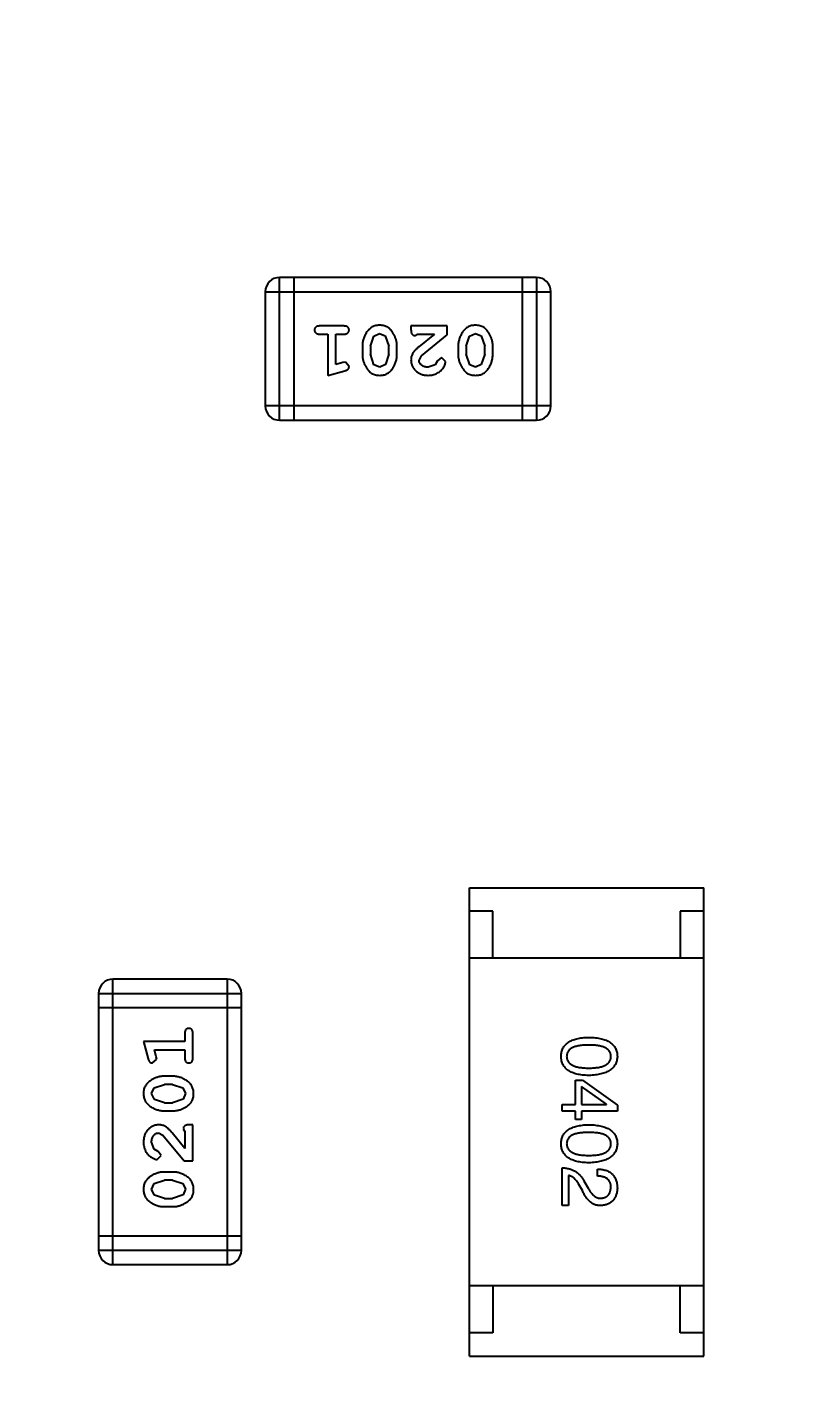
# Model space of a CAD drawing. Header units: inches. Extents: x 398 to 599, y 40 to 151.
# Drawn here: x 540.001 to 541.659, y 84.058 to 86.947 of the extents above; entities that cross this region are included whole.
import ezdxf

# ---------------------------------------------------------------- set-up
doc = ezdxf.new("R2010")
doc.units = ezdxf.units.IN
doc.header["$LTSCALE"] = 1.21
doc.header["$MEASUREMENT"] = 0
doc.header["$PDMODE"] = 3
doc.header["$PDSIZE"] = 0.3125
doc.layers.get('0').update_dxf_attribs({"linetype": 'CONTINUOUS'})
doc.layers.get('Defpoints').update_dxf_attribs({"linetype": 'CONTINUOUS'})
doc.layers.add('DIM', color=3, linetype='CONTINUOUS')
doc.styles.get("Standard").update_dxf_attribs({"font": 'txt', "width": 0.8})
doc.dimstyles.get("Standard").update_dxf_attribs({"dimtxt": 0.15625, "dimasz": 0.1875, "dimexe": 0.125, "dimexo": 0.0625, "dimgap": 0.09, "dimtad": 0, "dimtih": 1, "dimtoh": 1, "dimzin": 4, "dimdsep": 46, "dimtxsty": 'Standard', "dimblk": '_FILLED', "dimblk1": '_FILLED', "dimblk2": '_FILLED', "dimcen": 0.09, "dimazin": 1, "dimtp": 0.01, "dimtm": 0.01, "dimtfac": 1, "dimtofl": 0, "dimtmove": 0, "dimatfit": 3, "dimldrblk": '_FILLED', "dimfxl": 1, "dimtolj": 1, "dimtzin": 4, "dimarcsym": 0})

# ---------------------------------------------------------------- blocks, each defined once
blk = doc.blocks.new('_FILLED')
at = {"color": 0, "linetype": 'ByBlock'}
blk.add_solid([(0, 0), (-1, 0.1667), (-1, -0.1667)], dxfattribs=at)
blk = doc.blocks.new('*D67')
at = {"layer": 'Defpoints', "color": 0}
for p in [(521.3768, 92.925), (527.3329, 92.925), (549.2812, 69.8553)]:
    blk.add_point(p, dxfattribs=at)
at = {"layer": 'DIM', "color": 0, "lineweight": -2}
for p, q in [((527.2704, 92.925), (521.2518, 92.925)), ((521.3768, 90.925), (521.3768, 84.5468)), ((521.3768, 71.8553), (521.3768, 78.2335)), ((549.2187, 69.8553), (521.2518, 69.8553))]:
    blk.add_line(p, q, dxfattribs=at)
at = {"layer": 'DIM', "color": 0, "lineweight": -2, "xscale": 2, "yscale": 2, "zscale": 2}
for p, rotation in [((521.3768, 92.925), 90), ((521.3768, 69.8553), 270)]:
    blk.add_blockref('_FILLED', p, dxfattribs=dict(at, rotation=rotation))
at = {"layer": 'DIM', "color": 0, "insert": (521.3768, 81.3902), "char_height": 2, "attachment_point": 5, "rotation": 90}
blk.add_mtext('\\A1;23.07', dxfattribs=at)
blk = doc.blocks.new('*D70')
at = {"layer": 'Defpoints', "color": 0}
for p in [(537.241, 87.005), (553.751, 68.4022), (537.241, 64.8591)]:
    blk.add_point(p, dxfattribs=at)
at = {"layer": 'DIM', "color": 0, "lineweight": -2}
for p, q in [((537.241, 86.9425), (537.241, 64.7341)), ((553.751, 68.3397), (553.751, 64.7341)), ((539.241, 64.8591), (542.7394, 64.8591)), ((551.751, 64.8591), (548.2527, 64.8591))]:
    blk.add_line(p, q, dxfattribs=at)
at = {"layer": 'DIM', "color": 0, "lineweight": -2, "xscale": 2, "yscale": 2, "zscale": 2, "rotation": 180}
blk.add_blockref('_FILLED', (537.241, 64.8591), dxfattribs=at)
at = {"layer": 'DIM', "color": 0, "lineweight": -2, "xscale": 2, "yscale": 2, "zscale": 2}
blk.add_blockref('_FILLED', (553.751, 64.8591), dxfattribs=at)
at = {"layer": 'DIM', "color": 0, "insert": (545.496, 64.8591), "char_height": 2, "attachment_point": 5}
blk.add_mtext('\\A1;16.51', dxfattribs=at)

msp = doc.modelspace()

# ---------------------------------------------------------------- linework, layer by layer
at = {"color": 7, "linetype": 'Continuous'}
for p, q in [((540.5398, 86.1077), (540.5398, 86.4125)), ((541.0884, 86.4125), (540.5398, 86.4125)), ((540.5703, 86.4125), (540.5703, 86.1077)), ((541.0579, 86.4125), (541.0579, 86.1077)), ((541.0884, 86.4125), (541.0884, 86.1077)), ((540.5093, 86.3821), (540.5093, 86.1382)), ((540.5093, 86.3821), (541.1189, 86.3821)), ((541.1189, 86.1382), (541.1189, 86.3821)), ((540.6772, 86.3089), (540.6253, 86.3089)), ((540.7411, 86.2874), (540.7534, 86.2932)), ((540.7534, 86.2932), (540.7655, 86.2879)), ((540.8204, 86.3089), (540.8204, 86.301)), ((540.8975, 86.3089), (540.8204, 86.3089)), ((540.8975, 86.29), (540.8975, 86.3089)), ((540.9456, 86.2874), (540.9579, 86.2932)), ((540.9579, 86.2932), (540.9701, 86.2879)), ((540.6253, 86.2916), (540.6426, 86.2916)), ((540.6426, 86.2916), (540.6426, 86.2035)), ((540.6599, 86.2266), (540.6599, 86.2916)), ((540.6599, 86.2916), (540.6772, 86.2916)), ((540.7166, 86.2659), (540.7166, 86.2481)), ((540.7339, 86.2656), (540.7411, 86.2874)), ((540.7339, 86.2656), (540.7339, 86.2484)), ((540.7655, 86.2879), (540.7732, 86.2656)), ((540.7732, 86.2484), (540.7732, 86.2656)), ((540.7905, 86.2481), (540.7905, 86.2659)), ((540.829, 86.2885), (540.8345, 86.2916)), ((540.8345, 86.2916), (540.8707, 86.2916)), ((540.8707, 86.2916), (540.8371, 86.2646)), ((540.8425, 86.245), (540.8975, 86.29)), ((540.9211, 86.2659), (540.9211, 86.2481)), ((540.9384, 86.2656), (540.9456, 86.2874)), ((540.9384, 86.2656), (540.9384, 86.2484)), ((540.9701, 86.2879), (540.9777, 86.2656)), ((540.9777, 86.2484), (540.9777, 86.2656)), ((540.995, 86.2481), (540.995, 86.2659)), ((540.7414, 86.2261), (540.7339, 86.2484)), ((540.7732, 86.2484), (540.7659, 86.2266)), ((540.8377, 86.2353), (540.8425, 86.245)), ((540.877, 86.2347), (540.8721, 86.2262)), ((540.8855, 86.2413), (540.877, 86.2347)), ((540.8943, 86.2328), (540.8855, 86.2413)), ((540.9459, 86.2261), (540.9384, 86.2484)), ((540.9777, 86.2484), (540.9704, 86.2266)), ((540.6426, 86.2035), (540.6792, 86.2134)), ((540.6749, 86.2308), (540.6599, 86.2266)), ((540.6803, 86.2318), (540.6749, 86.2308)), ((540.6882, 86.2226), (540.6803, 86.2318)), ((540.7536, 86.2208), (540.7414, 86.2261)), ((540.7659, 86.2266), (540.7536, 86.2208)), ((540.8721, 86.2262), (540.8572, 86.2208)), ((540.9581, 86.2208), (540.9459, 86.2261)), ((540.9704, 86.2266), (540.9581, 86.2208)), ((541.1189, 86.1382), (540.5093, 86.1382)), ((540.5398, 86.1077), (541.0884, 86.1077)), ((540.9452, 84.1092), (540.9452, 85.1092)), ((540.9452, 85.1092), (541.4452, 85.1092)), ((541.4452, 84.1092), (541.4452, 85.1092)), ((540.9952, 85.0592), (540.9452, 85.0592)), ((540.9952, 84.9592), (540.9952, 85.0592)), ((541.3952, 85.0592), (541.3952, 84.9592)), ((541.4452, 85.0592), (541.3952, 85.0592)), ((541.4452, 84.9592), (540.9452, 84.9592)), ((540.1841, 84.3045), (540.1841, 84.9141)), ((540.4279, 84.9141), (540.1841, 84.9141)), ((540.4279, 84.9141), (540.4279, 84.3045)), ((540.1536, 84.8836), (540.1536, 84.335)), ((540.1536, 84.8836), (540.4584, 84.8836)), ((540.4584, 84.335), (540.4584, 84.8836)), ((540.4584, 84.8531), (540.1536, 84.8531)), ((540.3375, 84.7981), (540.3375, 84.7808)), ((540.3548, 84.7462), (540.3548, 84.7981)), ((540.2494, 84.7808), (540.2593, 84.7442)), ((540.3375, 84.7808), (540.2494, 84.7808)), ((540.2767, 84.7485), (540.2725, 84.7635)), ((540.2725, 84.7635), (540.3375, 84.7635)), ((540.3375, 84.7635), (540.3375, 84.7462)), ((540.2684, 84.7352), (540.2777, 84.7431)), ((540.2777, 84.7431), (540.2767, 84.7485)), ((540.3117, 84.7068), (540.294, 84.7068)), ((540.2667, 84.6698), (540.272, 84.682)), ((540.272, 84.682), (540.2943, 84.6895)), ((540.3115, 84.6895), (540.2943, 84.6895)), ((540.3115, 84.6895), (540.3332, 84.6823)), ((540.3332, 84.6823), (540.339, 84.67)), ((541.1717, 84.6467), (541.1717, 84.6985)), ((541.1717, 84.6985), (541.1862, 84.6985)), ((541.1842, 84.6847), (541.1842, 84.6467)), ((541.238, 84.6474), (541.1842, 84.6847)), ((541.1862, 84.6985), (541.2609, 84.6447)), ((540.2725, 84.6575), (540.2667, 84.6698)), ((540.2943, 84.6502), (540.2725, 84.6575)), ((540.2943, 84.6502), (540.3115, 84.6502)), ((540.3338, 84.6579), (540.3115, 84.6502)), ((540.339, 84.67), (540.3338, 84.6579)), ((541.1429, 84.6323), (541.1429, 84.6467)), ((541.1429, 84.6467), (541.1717, 84.6467)), ((541.1842, 84.6467), (541.238, 84.6467)), ((541.238, 84.6467), (541.238, 84.6474)), ((540.294, 84.6329), (540.3117, 84.6329)), ((541.1717, 84.6323), (541.1429, 84.6323)), ((541.1717, 84.6146), (541.1717, 84.6323)), ((541.1842, 84.6323), (541.1842, 84.6146)), ((541.2609, 84.6323), (541.1842, 84.6323)), ((541.2609, 84.6447), (541.2609, 84.6323)), ((540.3343, 84.5944), (540.3375, 84.5889)), ((540.3375, 84.5889), (540.3375, 84.5527)), ((540.3548, 84.603), (540.3469, 84.603)), ((540.3548, 84.5259), (540.3548, 84.603)), ((541.1842, 84.6146), (541.1717, 84.6146)), ((540.2721, 84.5513), (540.2667, 84.5662)), ((540.2812, 84.5857), (540.2909, 84.5809)), ((540.2909, 84.5809), (540.3359, 84.5259)), ((540.3375, 84.5527), (540.3104, 84.5863)), ((540.2806, 84.5464), (540.2721, 84.5513)), ((540.2787, 84.5291), (540.2871, 84.5379)), ((540.2871, 84.5379), (540.2806, 84.5464)), ((540.3117, 84.5023), (540.294, 84.5023)), ((540.3359, 84.5259), (540.3548, 84.5259)), ((541.1429, 84.4307), (541.1429, 84.5113)), ((541.2183, 84.4936), (541.2183, 84.5087)), ((540.2667, 84.4653), (540.272, 84.4775)), ((540.272, 84.4775), (540.2943, 84.485)), ((540.3115, 84.485), (540.2943, 84.485)), ((540.3115, 84.485), (540.3332, 84.4778)), ((540.3332, 84.4778), (540.339, 84.4655)), ((541.1567, 84.495), (541.1567, 84.4307)), ((541.1862, 84.4628), (541.1789, 84.4753)), ((541.1894, 84.4838), (541.1986, 84.4681)), ((540.2725, 84.453), (540.2667, 84.4653)), ((540.2943, 84.4457), (540.2725, 84.453)), ((540.2943, 84.4457), (540.3115, 84.4457)), ((540.3338, 84.4533), (540.3115, 84.4457)), ((540.339, 84.4655), (540.3338, 84.4533)), ((540.294, 84.4284), (540.3117, 84.4284)), ((541.1567, 84.4307), (541.1429, 84.4307)), ((540.4584, 84.3655), (540.1536, 84.3655)), ((540.4584, 84.335), (540.1536, 84.335)), ((540.1841, 84.3045), (540.4279, 84.3045)), ((541.4452, 84.2592), (540.9452, 84.2592)), ((540.9952, 84.2592), (540.9952, 84.1592)), ((541.3952, 84.1592), (541.3952, 84.2592)), ((540.9952, 84.1592), (540.9452, 84.1592)), ((541.4452, 84.1592), (541.3952, 84.1592)), ((540.9452, 84.1092), (541.4452, 84.1092))]:
    msp.add_line(p, q, dxfattribs=at)
for centre, radius, start, end in [((553.751, 92.925), 23, 281.22586, 258.77532), ((553.751, 92.925), 22.75, 294.44334, 241.13427), ((540.5398, 86.3821), 0.0305, 90, 180), ((541.0884, 86.3821), 0.0305, 0, 90), ((540.5398, 86.1382), 0.0305, 180, 270), ((541.0884, 86.1382), 0.0305, 270, 0), ((540.1841, 84.8836), 0.0305, 90, 180), ((540.4279, 84.8836), 0.0305, 0, 90), ((540.1841, 84.335), 0.0305, 180, 270), ((540.4279, 84.335), 0.0305, 270, 0)]:
    msp.add_arc(centre, radius, start, end, dxfattribs=at)
for points, knots in [([(540.6253, 86.3089), (540.6244, 86.3089), (540.6227, 86.3088), (540.6204, 86.3084), (540.6184, 86.3077), (540.6169, 86.3066), (540.6157, 86.3053), (540.6149, 86.3037), (540.6144, 86.3021), (540.6143, 86.3009), (540.6143, 86.3003)], [0, 0, 0, 0, 0.169012, 0.317488, 0.445429, 0.560977, 0.67065, 0.776666, 0.88492, 1, 1, 1, 1]), ([(540.6143, 86.3003), (540.6143, 86.2996), (540.6144, 86.2985), (540.6149, 86.2968), (540.6157, 86.2953), (540.6169, 86.294), (540.6185, 86.2929), (540.6204, 86.2921), (540.6227, 86.2917), (540.6244, 86.2916), (540.6253, 86.2916)], [0, 0, 0, 0, 0.11517, 0.223509, 0.328254, 0.438012, 0.553651, 0.682263, 0.830856, 1, 1, 1, 1]), ([(540.6882, 86.3003), (540.6882, 86.3009), (540.6881, 86.3021), (540.6876, 86.3037), (540.6868, 86.3052), (540.6857, 86.3066), (540.6841, 86.3077), (540.6821, 86.3084), (540.6798, 86.3088), (540.6781, 86.3089), (540.6772, 86.3089)], [0, 0, 0, 0, 0.115051, 0.223278, 0.329269, 0.437893, 0.554681, 0.682591, 0.83103, 1, 1, 1, 1]), ([(540.6772, 86.2916), (540.6781, 86.2916), (540.6798, 86.2917), (540.6821, 86.2921), (540.6841, 86.2929), (540.6857, 86.2939), (540.6868, 86.2953), (540.6876, 86.2968), (540.6881, 86.2985), (540.6882, 86.2996), (540.6882, 86.3003)], [0, 0, 0, 0, 0.169102, 0.317658, 0.446239, 0.563118, 0.671828, 0.776546, 0.884858, 1, 1, 1, 1]), ([(540.7535, 86.3105), (540.752, 86.3104), (540.7492, 86.3104), (540.7451, 86.3097), (540.7413, 86.3085), (540.7377, 86.3069), (540.7344, 86.3049), (540.7313, 86.3024), (540.7285, 86.2995), (540.7261, 86.2961), (540.7239, 86.2925), (540.7219, 86.2888), (540.7203, 86.2851), (540.7189, 86.2813), (540.7179, 86.2775), (540.7171, 86.2737), (540.7166, 86.2698), (540.7166, 86.2672), (540.7166, 86.2659)], [0, 0, 0, 0, 0.067217, 0.131051, 0.19272, 0.252824, 0.312745, 0.373449, 0.436041, 0.501494, 0.567761, 0.632087, 0.695096, 0.757109, 0.817993, 0.878657, 0.939311, 1, 1, 1, 1]), ([(540.7905, 86.2659), (540.7905, 86.2669), (540.7904, 86.2691), (540.7901, 86.2722), (540.7896, 86.2754), (540.7889, 86.2785), (540.7881, 86.2815), (540.7869, 86.2845), (540.7857, 86.2875), (540.7842, 86.2903), (540.7826, 86.2931), (540.781, 86.2956), (540.7794, 86.2979), (540.7777, 86.3), (540.776, 86.3019), (540.7743, 86.3036), (540.7726, 86.305), (540.7702, 86.3066), (540.767, 86.3082), (540.7628, 86.3095), (540.7583, 86.3103), (540.7551, 86.3104), (540.7535, 86.3105)], [0, 0, 0, 0, 0.049886, 0.09882, 0.148132, 0.19689, 0.246038, 0.295176, 0.345305, 0.395692, 0.445312, 0.491875, 0.535813, 0.577009, 0.616081, 0.652689, 0.687585, 0.720206, 0.785062, 0.85223, 0.923759, 1, 1, 1, 1]), ([(540.8204, 86.301), (540.8204, 86.3), (540.8204, 86.298), (540.8209, 86.2953), (540.8216, 86.293), (540.8226, 86.2913), (540.8239, 86.29), (540.8255, 86.2891), (540.8272, 86.2885), (540.8284, 86.2885), (540.829, 86.2885)], [0, 0, 0, 0, 0.1844, 0.34094, 0.473574, 0.586824, 0.690029, 0.789175, 0.890445, 1, 1, 1, 1]), ([(540.958, 86.3105), (540.9565, 86.3104), (540.9537, 86.3104), (540.9496, 86.3097), (540.9458, 86.3085), (540.9422, 86.3069), (540.9389, 86.3049), (540.9358, 86.3024), (540.933, 86.2995), (540.9306, 86.2961), (540.9284, 86.2925), (540.9264, 86.2888), (540.9248, 86.2851), (540.9234, 86.2813), (540.9224, 86.2775), (540.9216, 86.2737), (540.9212, 86.2698), (540.9211, 86.2672), (540.9211, 86.2659)], [0, 0, 0, 0, 0.067217, 0.131051, 0.19272, 0.252824, 0.312745, 0.373449, 0.436041, 0.501494, 0.567761, 0.632087, 0.695096, 0.757109, 0.817993, 0.878657, 0.939311, 1, 1, 1, 1]), ([(540.995, 86.2659), (540.995, 86.2669), (540.995, 86.2691), (540.9946, 86.2722), (540.9942, 86.2754), (540.9935, 86.2785), (540.9926, 86.2815), (540.9914, 86.2845), (540.9902, 86.2875), (540.9887, 86.2903), (540.9871, 86.2931), (540.9855, 86.2956), (540.9839, 86.2979), (540.9822, 86.3), (540.9805, 86.3019), (540.9788, 86.3036), (540.9771, 86.305), (540.9747, 86.3066), (540.9716, 86.3082), (540.9674, 86.3095), (540.9628, 86.3103), (540.9596, 86.3104), (540.958, 86.3105)], [0, 0, 0, 0, 0.049886, 0.09882, 0.148132, 0.19689, 0.246038, 0.295176, 0.345305, 0.395692, 0.445312, 0.491875, 0.535813, 0.577009, 0.616081, 0.652689, 0.687585, 0.720206, 0.785062, 0.85223, 0.923759, 1, 1, 1, 1]), ([(540.8371, 86.2646), (540.8363, 86.2638), (540.8346, 86.2623), (540.8322, 86.2601), (540.8301, 86.258), (540.8282, 86.256), (540.8266, 86.2541), (540.8253, 86.2524), (540.8241, 86.2507), (540.823, 86.2487), (540.8219, 86.2461), (540.821, 86.2429), (540.8205, 86.2396), (540.8204, 86.2374), (540.8204, 86.2363)], [0, 0, 0, 0, 0.103002, 0.197728, 0.285279, 0.365235, 0.437224, 0.502446, 0.560545, 0.611446, 0.707576, 0.80349, 0.900532, 1, 1, 1, 1]), ([(540.7166, 86.2481), (540.7166, 86.247), (540.7166, 86.2449), (540.7169, 86.2417), (540.7174, 86.2386), (540.7181, 86.2355), (540.719, 86.2324), (540.7201, 86.2294), (540.7214, 86.2264), (540.7229, 86.2236), (540.7245, 86.2208), (540.7262, 86.2183), (540.7278, 86.216), (540.7295, 86.2139), (540.7312, 86.212), (540.7329, 86.2104), (540.7346, 86.2089), (540.737, 86.2074), (540.7402, 86.2058), (540.7444, 86.2045), (540.7489, 86.2037), (540.7521, 86.2036), (540.7537, 86.2035)], [0, 0, 0, 0, 0.049855, 0.099516, 0.148482, 0.19758, 0.246804, 0.296268, 0.346517, 0.397047, 0.446826, 0.49336, 0.537801, 0.579207, 0.617974, 0.654833, 0.689171, 0.722088, 0.786392, 0.853518, 0.924186, 1, 1, 1, 1]), ([(540.7537, 86.2035), (540.7551, 86.2035), (540.7579, 86.2036), (540.762, 86.2043), (540.7659, 86.2055), (540.7694, 86.207), (540.7727, 86.2091), (540.7758, 86.2116), (540.7786, 86.2146), (540.781, 86.218), (540.7832, 86.2216), (540.7852, 86.2252), (540.7868, 86.2289), (540.7881, 86.2327), (540.7892, 86.2365), (540.7899, 86.2403), (540.7904, 86.2442), (540.7905, 86.2468), (540.7905, 86.2481)], [0, 0, 0, 0, 0.06692, 0.130834, 0.19258, 0.252759, 0.312631, 0.373411, 0.436359, 0.501894, 0.568244, 0.632472, 0.69556, 0.757163, 0.818592, 0.878885, 0.939235, 1, 1, 1, 1]), ([(540.8204, 86.2363), (540.8204, 86.2352), (540.8205, 86.233), (540.821, 86.2297), (540.8218, 86.2266), (540.8229, 86.2236), (540.8244, 86.2208), (540.8262, 86.2181), (540.8283, 86.2155), (540.8307, 86.213), (540.8333, 86.2108), (540.8361, 86.2088), (540.8392, 86.2072), (540.8424, 86.2058), (540.8458, 86.2048), (540.8494, 86.204), (540.8532, 86.2036), (540.8557, 86.2035), (540.8571, 86.2035)], [0, 0, 0, 0, 0.060981, 0.120256, 0.178148, 0.236115, 0.293993, 0.352864, 0.413358, 0.476056, 0.539296, 0.602396, 0.665116, 0.728325, 0.792919, 0.859317, 0.928302, 1, 1, 1, 1]), ([(540.8572, 86.2208), (540.8558, 86.2209), (540.8531, 86.2209), (540.8493, 86.2218), (540.8459, 86.2232), (540.843, 86.2251), (540.8407, 86.2274), (540.8389, 86.2298), (540.8379, 86.2325), (540.8378, 86.2344), (540.8377, 86.2353)], [0, 0, 0, 0, 0.156344, 0.299348, 0.4327, 0.561, 0.682299, 0.791883, 0.89611, 1, 1, 1, 1]), ([(540.9211, 86.2481), (540.9211, 86.247), (540.9211, 86.2449), (540.9214, 86.2417), (540.922, 86.2386), (540.9226, 86.2355), (540.9235, 86.2324), (540.9247, 86.2294), (540.926, 86.2264), (540.9274, 86.2236), (540.9291, 86.2208), (540.9307, 86.2183), (540.9323, 86.216), (540.934, 86.2139), (540.9357, 86.212), (540.9374, 86.2104), (540.9392, 86.2089), (540.9415, 86.2074), (540.9447, 86.2058), (540.9489, 86.2045), (540.9534, 86.2037), (540.9566, 86.2036), (540.9582, 86.2035)], [0, 0, 0, 0, 0.049855, 0.099516, 0.148482, 0.19758, 0.246804, 0.296268, 0.346517, 0.397047, 0.446826, 0.49336, 0.537801, 0.579207, 0.617974, 0.654833, 0.689171, 0.722088, 0.786392, 0.853518, 0.924186, 1, 1, 1, 1]), ([(540.9582, 86.2035), (540.9596, 86.2035), (540.9625, 86.2036), (540.9665, 86.2043), (540.9704, 86.2055), (540.974, 86.207), (540.9772, 86.2091), (540.9803, 86.2116), (540.9831, 86.2146), (540.9855, 86.218), (540.9877, 86.2216), (540.9897, 86.2252), (540.9913, 86.2289), (540.9927, 86.2327), (540.9937, 86.2365), (540.9945, 86.2403), (540.9949, 86.2442), (540.995, 86.2468), (540.995, 86.2481)], [0, 0, 0, 0, 0.06692, 0.130834, 0.19258, 0.252759, 0.312631, 0.373411, 0.436359, 0.501894, 0.568244, 0.632472, 0.69556, 0.757163, 0.818592, 0.878885, 0.939235, 1, 1, 1, 1]), ([(540.6792, 86.2134), (540.68, 86.2136), (540.6816, 86.2141), (540.6837, 86.215), (540.6853, 86.2159), (540.6865, 86.2169), (540.6873, 86.2181), (540.6878, 86.2194), (540.6882, 86.2209), (540.6882, 86.222), (540.6882, 86.2226)], [0, 0, 0, 0, 0.187321, 0.344927, 0.475328, 0.579604, 0.674244, 0.773631, 0.882025, 1, 1, 1, 1]), ([(540.8571, 86.2035), (540.8588, 86.2036), (540.8621, 86.2037), (540.8671, 86.2045), (540.8718, 86.206), (540.8763, 86.208), (540.8804, 86.2104), (540.8841, 86.2133), (540.8872, 86.2165), (540.8897, 86.2201), (540.8917, 86.2236), (540.8932, 86.227), (540.8941, 86.23), (540.8943, 86.2319), (540.8943, 86.2328)], [0, 0, 0, 0, 0.098286, 0.193983, 0.289056, 0.384352, 0.477435, 0.566197, 0.652355, 0.737986, 0.818188, 0.887401, 0.94802, 1, 1, 1, 1]), ([(540.3461, 84.8091), (540.3455, 84.8091), (540.3443, 84.809), (540.3427, 84.8085), (540.3412, 84.8077), (540.3398, 84.8065), (540.3387, 84.8049), (540.338, 84.803), (540.3375, 84.8007), (540.3375, 84.799), (540.3375, 84.7981)], [0, 0, 0, 0, 0.11517, 0.223509, 0.328254, 0.438012, 0.553651, 0.682263, 0.830856, 1, 1, 1, 1]), ([(540.3548, 84.7981), (540.3548, 84.799), (540.3547, 84.8007), (540.3542, 84.803), (540.3535, 84.805), (540.3524, 84.8065), (540.3511, 84.8077), (540.3496, 84.8085), (540.3479, 84.809), (540.3467, 84.8091), (540.3461, 84.8091)], [0, 0, 0, 0, 0.169012, 0.317488, 0.445429, 0.560977, 0.67065, 0.776666, 0.88492, 1, 1, 1, 1]), ([(541.1409, 84.7492), (541.141, 84.7507), (541.1411, 84.7539), (541.1419, 84.7584), (541.1431, 84.7626), (541.1448, 84.7665), (541.1469, 84.7701), (541.1495, 84.7734), (541.1525, 84.7764), (541.156, 84.7791), (541.1599, 84.7815), (541.1643, 84.7836), (541.1692, 84.7854), (541.1745, 84.7869), (541.1802, 84.7881), (541.1864, 84.789), (541.193, 84.7896), (541.1976, 84.7897), (541.1999, 84.7898)], [0, 0, 0, 0, 0.059135, 0.115606, 0.169241, 0.221578, 0.273261, 0.324749, 0.377329, 0.431642, 0.488541, 0.548597, 0.612232, 0.680174, 0.752504, 0.829777, 0.912307, 1, 1, 1, 1]), ([(541.1999, 84.7734), (541.198, 84.7734), (541.1943, 84.7734), (541.189, 84.7731), (541.184, 84.7726), (541.1794, 84.772), (541.1751, 84.7711), (541.1712, 84.7701), (541.1677, 84.7689), (541.1646, 84.7674), (541.1618, 84.7658), (541.1593, 84.764), (541.1573, 84.762), (541.1556, 84.7598), (541.1543, 84.7574), (541.1534, 84.7548), (541.1528, 84.7521), (541.1528, 84.7501), (541.1527, 84.7492)], [0, 0, 0, 0, 0.096457, 0.187288, 0.27178, 0.350132, 0.423455, 0.491343, 0.554037, 0.612253, 0.666313, 0.717038, 0.764921, 0.811214, 0.856775, 0.902988, 0.950234, 1, 1, 1, 1]), ([(541.1999, 84.7898), (541.2024, 84.7897), (541.2071, 84.7896), (541.2139, 84.789), (541.2203, 84.7881), (541.2263, 84.7869), (541.2317, 84.7854), (541.2367, 84.7836), (541.2413, 84.7815), (541.2453, 84.7791), (541.2489, 84.7764), (541.2521, 84.7734), (541.2547, 84.7701), (541.257, 84.7665), (541.2586, 84.7626), (541.2599, 84.7584), (541.2607, 84.7539), (541.2608, 84.7507), (541.2609, 84.7492)], [0, 0, 0, 0, 0.088823, 0.172287, 0.250296, 0.323438, 0.392244, 0.456221, 0.516635, 0.573871, 0.628, 0.680335, 0.731489, 0.782557, 0.834044, 0.886738, 0.942089, 1, 1, 1, 1]), ([(541.2471, 84.7492), (541.2471, 84.7501), (541.247, 84.7521), (541.2465, 84.7548), (541.2456, 84.7574), (541.2443, 84.7598), (541.2426, 84.762), (541.2405, 84.764), (541.2381, 84.7658), (541.2353, 84.7674), (541.2321, 84.7689), (541.2286, 84.7701), (541.2247, 84.7711), (541.2205, 84.772), (541.2159, 84.7726), (541.2109, 84.7731), (541.2055, 84.7734), (541.2018, 84.7734), (541.1999, 84.7734)], [0, 0, 0, 0, 0.049764, 0.097007, 0.143217, 0.188577, 0.235116, 0.282997, 0.333719, 0.387776, 0.445989, 0.508679, 0.576563, 0.649481, 0.728235, 0.812722, 0.903548, 1, 1, 1, 1]), ([(540.2593, 84.7442), (540.2595, 84.7434), (540.26, 84.7418), (540.2608, 84.7397), (540.2617, 84.7381), (540.2628, 84.7369), (540.264, 84.7361), (540.2653, 84.7356), (540.2668, 84.7352), (540.2679, 84.7352), (540.2684, 84.7352)], [0, 0, 0, 0, 0.187321, 0.344927, 0.475328, 0.579604, 0.674244, 0.773631, 0.882025, 1, 1, 1, 1]), ([(540.3375, 84.7462), (540.3375, 84.7453), (540.3375, 84.7436), (540.338, 84.7413), (540.3388, 84.7393), (540.3398, 84.7377), (540.3412, 84.7366), (540.3427, 84.7358), (540.3443, 84.7353), (540.3455, 84.7352), (540.3461, 84.7352)], [0, 0, 0, 0, 0.169102, 0.317658, 0.446239, 0.563118, 0.671828, 0.776546, 0.884858, 1, 1, 1, 1]), ([(540.3461, 84.7352), (540.3467, 84.7352), (540.3479, 84.7353), (540.3496, 84.7358), (540.3511, 84.7366), (540.3525, 84.7377), (540.3535, 84.7393), (540.3542, 84.7413), (540.3547, 84.7436), (540.3548, 84.7453), (540.3548, 84.7462)], [0, 0, 0, 0, 0.115051, 0.223278, 0.329269, 0.437893, 0.554681, 0.682591, 0.83103, 1, 1, 1, 1]), ([(541.1999, 84.7085), (541.1976, 84.7086), (541.193, 84.7087), (541.1864, 84.7094), (541.1802, 84.7102), (541.1745, 84.7114), (541.1692, 84.7129), (541.1643, 84.7147), (541.1599, 84.7168), (541.156, 84.7192), (541.1525, 84.7219), (541.1495, 84.7249), (541.1469, 84.7282), (541.1448, 84.7318), (541.1431, 84.7358), (541.1419, 84.74), (541.1411, 84.7445), (541.141, 84.7476), (541.1409, 84.7492)], [0, 0, 0, 0, 0.08769, 0.170218, 0.24749, 0.319818, 0.387758, 0.451391, 0.511445, 0.568185, 0.622681, 0.67526, 0.726746, 0.778428, 0.830764, 0.884397, 0.940866, 1, 1, 1, 1]), ([(541.1527, 84.7492), (541.1528, 84.7482), (541.1529, 84.7462), (541.1535, 84.7433), (541.1545, 84.7407), (541.1559, 84.7382), (541.1576, 84.7359), (541.1597, 84.7339), (541.1621, 84.732), (541.1649, 84.7304), (541.168, 84.7289), (541.1715, 84.7277), (541.1754, 84.7266), (541.1796, 84.7257), (541.1842, 84.7251), (541.1891, 84.7246), (541.1944, 84.7243), (541.1981, 84.7243), (541.1999, 84.7242)], [0, 0, 0, 0, 0.050879, 0.099377, 0.146973, 0.193618, 0.240619, 0.289461, 0.34047, 0.395283, 0.453059, 0.515633, 0.582666, 0.655287, 0.732971, 0.815933, 0.905166, 1, 1, 1, 1]), ([(541.1999, 84.7242), (541.2018, 84.7243), (541.2055, 84.7243), (541.2109, 84.7246), (541.2159, 84.7251), (541.2205, 84.7257), (541.2247, 84.7266), (541.2286, 84.7277), (541.2321, 84.7289), (541.2353, 84.7304), (541.2381, 84.7321), (541.2405, 84.7339), (541.2426, 84.736), (541.2443, 84.7382), (541.2456, 84.7407), (541.2465, 84.7433), (541.247, 84.7462), (541.2471, 84.7482), (541.2471, 84.7492)], [0, 0, 0, 0, 0.095719, 0.185854, 0.269738, 0.347952, 0.420315, 0.487894, 0.550245, 0.608186, 0.662454, 0.713283, 0.761375, 0.808209, 0.854301, 0.901312, 0.949396, 1, 1, 1, 1]), ([(541.2609, 84.7492), (541.2608, 84.7476), (541.2606, 84.7445), (541.2598, 84.7401), (541.2585, 84.7359), (541.2567, 84.7321), (541.2545, 84.7285), (541.2518, 84.7252), (541.2486, 84.7222), (541.245, 84.7195), (541.2409, 84.7171), (541.2364, 84.715), (541.2314, 84.7132), (541.226, 84.7117), (541.2201, 84.7105), (541.2138, 84.7095), (541.207, 84.7088), (541.2023, 84.7086), (541.1999, 84.7085)], [0, 0, 0, 0, 0.057415, 0.112361, 0.16496, 0.216437, 0.267441, 0.318839, 0.371478, 0.426325, 0.483626, 0.544235, 0.608673, 0.677374, 0.750405, 0.828394, 0.911525, 1, 1, 1, 1]), ([(540.294, 84.7068), (540.2929, 84.7068), (540.2908, 84.7068), (540.2876, 84.7065), (540.2844, 84.706), (540.2813, 84.7053), (540.2783, 84.7044), (540.2753, 84.7033), (540.2723, 84.702), (540.2694, 84.7005), (540.2667, 84.6989), (540.2641, 84.6972), (540.2618, 84.6956), (540.2597, 84.6939), (540.2579, 84.6922), (540.2562, 84.6905), (540.2548, 84.6888), (540.2532, 84.6864), (540.2516, 84.6832), (540.2503, 84.679), (540.2495, 84.6745), (540.2494, 84.6713), (540.2494, 84.6697)], [0, 0, 0, 0, 0.049855, 0.099516, 0.148482, 0.19758, 0.246804, 0.296268, 0.346517, 0.397047, 0.446826, 0.49336, 0.537801, 0.579207, 0.617974, 0.654833, 0.689171, 0.722088, 0.786392, 0.853518, 0.924186, 1, 1, 1, 1]), ([(540.3564, 84.6699), (540.3563, 84.6714), (540.3562, 84.6742), (540.3555, 84.6783), (540.3544, 84.6821), (540.3528, 84.6857), (540.3508, 84.689), (540.3483, 84.6921), (540.3453, 84.6949), (540.3419, 84.6973), (540.3383, 84.6995), (540.3347, 84.7015), (540.3309, 84.7031), (540.3272, 84.7045), (540.3234, 84.7055), (540.3195, 84.7063), (540.3156, 84.7068), (540.313, 84.7068), (540.3117, 84.7068)], [0, 0, 0, 0, 0.067217, 0.131051, 0.19272, 0.252824, 0.312745, 0.373449, 0.436041, 0.501494, 0.567761, 0.632087, 0.695096, 0.757109, 0.817993, 0.878657, 0.939311, 1, 1, 1, 1]), ([(540.2494, 84.6697), (540.2494, 84.6683), (540.2495, 84.6655), (540.2502, 84.6614), (540.2513, 84.6575), (540.2529, 84.654), (540.255, 84.6507), (540.2575, 84.6476), (540.2605, 84.6448), (540.2638, 84.6424), (540.2674, 84.6402), (540.2711, 84.6382), (540.2748, 84.6366), (540.2786, 84.6353), (540.2824, 84.6342), (540.2862, 84.6335), (540.2901, 84.633), (540.2927, 84.6329), (540.294, 84.6329)], [0, 0, 0, 0, 0.06692, 0.130834, 0.19258, 0.252759, 0.312631, 0.373411, 0.436359, 0.501894, 0.568244, 0.632472, 0.69556, 0.757163, 0.818592, 0.878885, 0.939235, 1, 1, 1, 1]), ([(540.3117, 84.6329), (540.3128, 84.6329), (540.3149, 84.633), (540.3181, 84.6333), (540.3212, 84.6338), (540.3243, 84.6345), (540.3274, 84.6353), (540.3304, 84.6365), (540.3333, 84.6377), (540.3362, 84.6392), (540.339, 84.6408), (540.3415, 84.6424), (540.3438, 84.644), (540.3459, 84.6457), (540.3478, 84.6474), (540.3494, 84.6491), (540.3509, 84.6508), (540.3525, 84.6532), (540.3541, 84.6564), (540.3554, 84.6606), (540.3562, 84.6651), (540.3563, 84.6683), (540.3564, 84.6699)], [0, 0, 0, 0, 0.049886, 0.09882, 0.148132, 0.19689, 0.246038, 0.295176, 0.345305, 0.395692, 0.445312, 0.491875, 0.535813, 0.577009, 0.616081, 0.652689, 0.687585, 0.720206, 0.785062, 0.85223, 0.923759, 1, 1, 1, 1]), ([(540.2821, 84.603), (540.281, 84.603), (540.2788, 84.6029), (540.2756, 84.6024), (540.2725, 84.6016), (540.2695, 84.6005), (540.2667, 84.599), (540.2639, 84.5972), (540.2614, 84.5951), (540.2589, 84.5927), (540.2567, 84.5901), (540.2547, 84.5873), (540.2531, 84.5842), (540.2517, 84.581), (540.2507, 84.5776), (540.2499, 84.574), (540.2495, 84.5702), (540.2494, 84.5677), (540.2494, 84.5663)], [0, 0, 0, 0, 0.060981, 0.120256, 0.178148, 0.236115, 0.293993, 0.352864, 0.413358, 0.476056, 0.539296, 0.602396, 0.665116, 0.728325, 0.792919, 0.859317, 0.928302, 1, 1, 1, 1]), ([(540.3104, 84.5863), (540.3097, 84.5871), (540.3082, 84.5888), (540.306, 84.5912), (540.3038, 84.5933), (540.3019, 84.5952), (540.3, 84.5968), (540.2982, 84.5981), (540.2966, 84.5993), (540.2945, 84.6004), (540.292, 84.6015), (540.2888, 84.6024), (540.2855, 84.6029), (540.2833, 84.603), (540.2821, 84.603)], [0, 0, 0, 0, 0.103002, 0.197728, 0.285279, 0.365235, 0.437224, 0.502446, 0.560545, 0.611446, 0.707576, 0.80349, 0.900532, 1, 1, 1, 1]), ([(540.3469, 84.603), (540.3458, 84.603), (540.3439, 84.603), (540.3412, 84.6025), (540.3389, 84.6018), (540.3372, 84.6008), (540.3359, 84.5995), (540.335, 84.5979), (540.3344, 84.5962), (540.3344, 84.595), (540.3343, 84.5944)], [0, 0, 0, 0, 0.1844, 0.34094, 0.473574, 0.586824, 0.690029, 0.789175, 0.890445, 1, 1, 1, 1]), ([(541.1409, 84.5626), (541.141, 84.5642), (541.1411, 84.5673), (541.1419, 84.5718), (541.1431, 84.576), (541.1448, 84.58), (541.1469, 84.5836), (541.1495, 84.5869), (541.1525, 84.5899), (541.156, 84.5926), (541.1599, 84.595), (541.1643, 84.5971), (541.1692, 84.5989), (541.1745, 84.6003), (541.1802, 84.6016), (541.1864, 84.6024), (541.193, 84.6031), (541.1976, 84.6032), (541.1999, 84.6033)], [0, 0, 0, 0, 0.059135, 0.115606, 0.169241, 0.221578, 0.273261, 0.324749, 0.377329, 0.431642, 0.488541, 0.548597, 0.612232, 0.680174, 0.752504, 0.829777, 0.912307, 1, 1, 1, 1]), ([(541.1999, 84.6033), (541.2024, 84.6032), (541.2071, 84.6031), (541.2139, 84.6024), (541.2203, 84.6016), (541.2263, 84.6003), (541.2317, 84.5989), (541.2367, 84.5971), (541.2413, 84.595), (541.2453, 84.5926), (541.2489, 84.5899), (541.2521, 84.5869), (541.2547, 84.5836), (541.257, 84.58), (541.2586, 84.576), (541.2599, 84.5718), (541.2607, 84.5673), (541.2608, 84.5642), (541.2609, 84.5626)], [0, 0, 0, 0, 0.088823, 0.172287, 0.250296, 0.323438, 0.392244, 0.456221, 0.516635, 0.573871, 0.628, 0.680335, 0.731489, 0.782557, 0.834044, 0.886738, 0.942089, 1, 1, 1, 1]), ([(540.2494, 84.5663), (540.2494, 84.5646), (540.2496, 84.5613), (540.2504, 84.5563), (540.2518, 84.5516), (540.2538, 84.5471), (540.2563, 84.543), (540.2591, 84.5393), (540.2624, 84.5362), (540.2659, 84.5337), (540.2695, 84.5317), (540.2728, 84.5302), (540.2759, 84.5293), (540.2778, 84.5291), (540.2787, 84.5291)], [0, 0, 0, 0, 0.098286, 0.193983, 0.289056, 0.384352, 0.477435, 0.566197, 0.652355, 0.737986, 0.818188, 0.887401, 0.94802, 1, 1, 1, 1]), ([(540.2667, 84.5662), (540.2667, 84.5676), (540.2668, 84.5703), (540.2677, 84.5741), (540.269, 84.5775), (540.271, 84.5804), (540.2732, 84.5827), (540.2757, 84.5845), (540.2784, 84.5855), (540.2803, 84.5856), (540.2812, 84.5857)], [0, 0, 0, 0, 0.156344, 0.299348, 0.4327, 0.561, 0.682299, 0.791883, 0.89611, 1, 1, 1, 1]), ([(541.1999, 84.522), (541.1976, 84.5221), (541.193, 84.5222), (541.1864, 84.5228), (541.1802, 84.5237), (541.1745, 84.5249), (541.1692, 84.5264), (541.1643, 84.5282), (541.1599, 84.5303), (541.156, 84.5327), (541.1525, 84.5354), (541.1495, 84.5384), (541.1469, 84.5417), (541.1448, 84.5453), (541.1431, 84.5492), (541.1419, 84.5534), (541.1411, 84.5579), (541.141, 84.561), (541.1409, 84.5626)], [0, 0, 0, 0, 0.08769, 0.170218, 0.24749, 0.319818, 0.387758, 0.451391, 0.511445, 0.568185, 0.622681, 0.67526, 0.726746, 0.778428, 0.830764, 0.884397, 0.940866, 1, 1, 1, 1]), ([(541.1999, 84.5869), (541.198, 84.5869), (541.1943, 84.5868), (541.189, 84.5865), (541.184, 84.5861), (541.1794, 84.5855), (541.1751, 84.5846), (541.1712, 84.5836), (541.1677, 84.5823), (541.1646, 84.5809), (541.1618, 84.5793), (541.1593, 84.5775), (541.1573, 84.5755), (541.1556, 84.5733), (541.1543, 84.5709), (541.1534, 84.5683), (541.1528, 84.5655), (541.1528, 84.5636), (541.1527, 84.5626)], [0, 0, 0, 0, 0.096457, 0.187288, 0.27178, 0.350132, 0.423455, 0.491343, 0.554037, 0.612253, 0.666313, 0.717038, 0.764921, 0.811214, 0.856775, 0.902988, 0.950234, 1, 1, 1, 1]), ([(541.1527, 84.5626), (541.1528, 84.5616), (541.1529, 84.5597), (541.1535, 84.5568), (541.1545, 84.5541), (541.1559, 84.5517), (541.1576, 84.5494), (541.1597, 84.5474), (541.1621, 84.5455), (541.1649, 84.5439), (541.168, 84.5424), (541.1715, 84.5411), (541.1754, 84.5401), (541.1796, 84.5392), (541.1842, 84.5385), (541.1891, 84.5381), (541.1944, 84.5378), (541.1981, 84.5377), (541.1999, 84.5377)], [0, 0, 0, 0, 0.050879, 0.099377, 0.146973, 0.193618, 0.240619, 0.289461, 0.34047, 0.395283, 0.453059, 0.515633, 0.582666, 0.655287, 0.732971, 0.815933, 0.905166, 1, 1, 1, 1]), ([(541.2471, 84.5626), (541.2471, 84.5636), (541.247, 84.5655), (541.2465, 84.5683), (541.2456, 84.5709), (541.2443, 84.5733), (541.2426, 84.5755), (541.2405, 84.5775), (541.2381, 84.5793), (541.2353, 84.5809), (541.2321, 84.5823), (541.2286, 84.5836), (541.2247, 84.5846), (541.2205, 84.5855), (541.2159, 84.5861), (541.2109, 84.5865), (541.2055, 84.5868), (541.2018, 84.5869), (541.1999, 84.5869)], [0, 0, 0, 0, 0.049764, 0.097007, 0.143217, 0.188577, 0.235116, 0.282997, 0.333719, 0.387776, 0.445989, 0.508679, 0.576563, 0.649481, 0.728235, 0.812722, 0.903548, 1, 1, 1, 1]), ([(541.1999, 84.5377), (541.2018, 84.5377), (541.2055, 84.5378), (541.2109, 84.5381), (541.2159, 84.5385), (541.2205, 84.5392), (541.2247, 84.5401), (541.2286, 84.5411), (541.2321, 84.5424), (541.2353, 84.5438), (541.2381, 84.5455), (541.2405, 84.5474), (541.2426, 84.5494), (541.2443, 84.5517), (541.2456, 84.5541), (541.2465, 84.5568), (541.247, 84.5597), (541.2471, 84.5616), (541.2471, 84.5626)], [0, 0, 0, 0, 0.095719, 0.185854, 0.269738, 0.347952, 0.420315, 0.487894, 0.550245, 0.608186, 0.662454, 0.713283, 0.761375, 0.808209, 0.854301, 0.901312, 0.949396, 1, 1, 1, 1]), ([(541.2609, 84.5626), (541.2608, 84.5611), (541.2606, 84.558), (541.2598, 84.5536), (541.2585, 84.5494), (541.2567, 84.5456), (541.2545, 84.542), (541.2518, 84.5387), (541.2486, 84.5357), (541.245, 84.533), (541.2409, 84.5306), (541.2364, 84.5285), (541.2314, 84.5267), (541.226, 84.5252), (541.2201, 84.5239), (541.2138, 84.523), (541.207, 84.5223), (541.2023, 84.5221), (541.1999, 84.522)], [0, 0, 0, 0, 0.057415, 0.112361, 0.16496, 0.216437, 0.267441, 0.318839, 0.371478, 0.426325, 0.483626, 0.544235, 0.608673, 0.677374, 0.750405, 0.828394, 0.911525, 1, 1, 1, 1]), ([(540.294, 84.5023), (540.2929, 84.5023), (540.2908, 84.5023), (540.2876, 84.502), (540.2844, 84.5014), (540.2813, 84.5008), (540.2783, 84.4999), (540.2753, 84.4987), (540.2723, 84.4974), (540.2694, 84.496), (540.2667, 84.4943), (540.2641, 84.4927), (540.2618, 84.4911), (540.2597, 84.4894), (540.2579, 84.4877), (540.2562, 84.486), (540.2548, 84.4842), (540.2532, 84.4819), (540.2516, 84.4787), (540.2503, 84.4745), (540.2495, 84.47), (540.2494, 84.4668), (540.2494, 84.4652)], [0, 0, 0, 0, 0.049855, 0.099516, 0.148482, 0.19758, 0.246804, 0.296268, 0.346517, 0.397047, 0.446826, 0.49336, 0.537801, 0.579207, 0.617974, 0.654833, 0.689171, 0.722088, 0.786392, 0.853518, 0.924186, 1, 1, 1, 1]), ([(540.3564, 84.4654), (540.3563, 84.4669), (540.3562, 84.4697), (540.3555, 84.4738), (540.3544, 84.4776), (540.3528, 84.4812), (540.3508, 84.4845), (540.3483, 84.4876), (540.3453, 84.4904), (540.3419, 84.4928), (540.3383, 84.495), (540.3347, 84.497), (540.3309, 84.4986), (540.3272, 84.5), (540.3234, 84.501), (540.3195, 84.5018), (540.3156, 84.5022), (540.313, 84.5023), (540.3117, 84.5023)], [0, 0, 0, 0, 0.067217, 0.131051, 0.19272, 0.252824, 0.312745, 0.373449, 0.436041, 0.501494, 0.567761, 0.632087, 0.695096, 0.757109, 0.817993, 0.878657, 0.939311, 1, 1, 1, 1]), ([(541.1429, 84.5113), (541.1442, 84.5113), (541.1468, 84.5112), (541.1506, 84.5108), (541.1543, 84.5102), (541.1578, 84.5094), (541.1612, 84.5084), (541.1645, 84.5072), (541.1676, 84.5058), (541.1706, 84.5042), (541.1735, 84.5023), (541.1762, 84.5003), (541.1787, 84.4981), (541.1812, 84.4956), (541.1835, 84.493), (541.1856, 84.4901), (541.1876, 84.4871), (541.1888, 84.4849), (541.1894, 84.4838)], [0, 0, 0, 0, 0.069512, 0.136307, 0.201431, 0.265186, 0.327322, 0.388242, 0.448098, 0.507757, 0.566952, 0.626243, 0.686026, 0.745963, 0.807549, 0.869906, 0.934172, 1, 1, 1, 1]), ([(541.2183, 84.5087), (541.22, 84.5087), (541.2232, 84.5085), (541.2279, 84.508), (541.2323, 84.5072), (541.2364, 84.506), (541.2402, 84.5046), (541.2437, 84.5028), (541.2468, 84.5007), (541.2496, 84.4983), (541.2522, 84.4956), (541.2544, 84.4925), (541.2563, 84.4892), (541.2578, 84.4856), (541.2591, 84.4816), (541.26, 84.4774), (541.2607, 84.4728), (541.2608, 84.4697), (541.2609, 84.4681)], [0, 0, 0, 0, 0.074935, 0.145873, 0.212498, 0.27598, 0.33603, 0.394042, 0.450372, 0.505546, 0.560812, 0.616481, 0.673265, 0.732328, 0.7938, 0.858943, 0.92718, 1, 1, 1, 1]), ([(541.1789, 84.4753), (541.1781, 84.4767), (541.1766, 84.4794), (541.174, 84.4831), (541.1713, 84.4863), (541.1686, 84.489), (541.1657, 84.4913), (541.1628, 84.493), (541.1598, 84.4943), (541.1577, 84.4947), (541.1567, 84.495)], [0, 0, 0, 0, 0.158292, 0.304606, 0.440272, 0.565336, 0.681745, 0.791834, 0.896966, 1, 1, 1, 1]), ([(541.2471, 84.47), (541.2471, 84.471), (541.2471, 84.4728), (541.2467, 84.4754), (541.2462, 84.4778), (541.2454, 84.4801), (541.2444, 84.4822), (541.2431, 84.4841), (541.2417, 84.4859), (541.2399, 84.4874), (541.238, 84.4889), (541.2359, 84.4901), (541.2335, 84.4911), (541.2309, 84.492), (541.228, 84.4927), (541.225, 84.4932), (541.2217, 84.4935), (541.2195, 84.4936), (541.2183, 84.4936)], [0, 0, 0, 0, 0.065945, 0.127767, 0.186553, 0.242898, 0.297728, 0.351599, 0.404854, 0.459191, 0.515338, 0.573322, 0.634405, 0.698538, 0.767039, 0.84022, 0.917406, 1, 1, 1, 1]), ([(540.2494, 84.4652), (540.2494, 84.4638), (540.2495, 84.4609), (540.2502, 84.4569), (540.2513, 84.453), (540.2529, 84.4494), (540.255, 84.4462), (540.2575, 84.4431), (540.2605, 84.4403), (540.2638, 84.4379), (540.2674, 84.4357), (540.2711, 84.4337), (540.2748, 84.4321), (540.2786, 84.4307), (540.2824, 84.4297), (540.2862, 84.4289), (540.2901, 84.4285), (540.2927, 84.4284), (540.294, 84.4284)], [0, 0, 0, 0, 0.06692, 0.130834, 0.19258, 0.252759, 0.312631, 0.373411, 0.436359, 0.501894, 0.568244, 0.632472, 0.69556, 0.757163, 0.818592, 0.878885, 0.939235, 1, 1, 1, 1]), ([(540.3117, 84.4284), (540.3128, 84.4284), (540.3149, 84.4284), (540.3181, 84.4288), (540.3212, 84.4292), (540.3243, 84.4299), (540.3274, 84.4308), (540.3304, 84.432), (540.3333, 84.4332), (540.3362, 84.4347), (540.339, 84.4363), (540.3415, 84.4379), (540.3438, 84.4395), (540.3459, 84.4412), (540.3478, 84.4429), (540.3494, 84.4446), (540.3509, 84.4463), (540.3525, 84.4487), (540.3541, 84.4518), (540.3554, 84.456), (540.3562, 84.4606), (540.3563, 84.4638), (540.3564, 84.4654)], [0, 0, 0, 0, 0.049886, 0.09882, 0.148132, 0.19689, 0.246038, 0.295176, 0.345305, 0.395692, 0.445312, 0.491875, 0.535813, 0.577009, 0.616081, 0.652689, 0.687585, 0.720206, 0.785062, 0.85223, 0.923759, 1, 1, 1, 1]), ([(541.2255, 84.4307), (541.2245, 84.4307), (541.2225, 84.4306), (541.2196, 84.4309), (541.2167, 84.4314), (541.2139, 84.4321), (541.2112, 84.4332), (541.2086, 84.4346), (541.206, 84.4362), (541.2035, 84.4381), (541.2011, 84.4402), (541.1987, 84.4426), (541.1964, 84.4453), (541.1942, 84.4483), (541.1921, 84.4515), (541.19, 84.455), (541.188, 84.4588), (541.1868, 84.4615), (541.1862, 84.4628)], [0, 0, 0, 0, 0.055083, 0.109453, 0.162685, 0.21614, 0.26961, 0.324284, 0.380202, 0.437433, 0.497084, 0.559152, 0.624288, 0.692446, 0.763862, 0.838743, 0.917269, 1, 1, 1, 1]), ([(541.1986, 84.4681), (541.1991, 84.4671), (541.2001, 84.4653), (541.2016, 84.4627), (541.2031, 84.4603), (541.2047, 84.4581), (541.2063, 84.4561), (541.208, 84.4543), (541.2096, 84.4526), (541.2114, 84.4512), (541.2131, 84.4499), (541.2149, 84.4488), (541.2167, 84.448), (541.2185, 84.4472), (541.2204, 84.4468), (541.2223, 84.4464), (541.2242, 84.4463), (541.2255, 84.4464), (541.2262, 84.4464)], [0, 0, 0, 0, 0.084365, 0.165386, 0.24176, 0.314729, 0.38433, 0.449952, 0.513164, 0.5734, 0.630824, 0.68644, 0.740136, 0.792605, 0.844515, 0.896112, 0.947763, 1, 1, 1, 1]), ([(541.2609, 84.4681), (541.2608, 84.4666), (541.2606, 84.4638), (541.26, 84.4598), (541.2591, 84.456), (541.2581, 84.4525), (541.2567, 84.4492), (541.2551, 84.4462), (541.2532, 84.4435), (541.2511, 84.441), (541.2488, 84.4388), (541.2462, 84.4368), (541.2433, 84.4351), (541.2402, 84.4337), (541.2369, 84.4325), (541.2333, 84.4316), (541.2295, 84.431), (541.2269, 84.4308), (541.2255, 84.4307)], [0, 0, 0, 0, 0.074847, 0.14558, 0.212628, 0.276599, 0.337792, 0.396608, 0.453638, 0.509854, 0.565589, 0.621545, 0.678777, 0.737222, 0.798388, 0.862259, 0.929312, 1, 1, 1, 1]), ([(541.2262, 84.4464), (541.227, 84.4465), (541.2286, 84.4466), (541.2309, 84.447), (541.2331, 84.4476), (541.2351, 84.4483), (541.2369, 84.4493), (541.2387, 84.4503), (541.2402, 84.4516), (541.2416, 84.4529), (541.2428, 84.4545), (541.2439, 84.4563), (541.2448, 84.4582), (541.2456, 84.4602), (541.2462, 84.4624), (541.2467, 84.4648), (541.247, 84.4674), (541.2471, 84.4691), (541.2471, 84.47)], [0, 0, 0, 0, 0.069456, 0.136175, 0.198596, 0.258993, 0.316838, 0.37342, 0.428889, 0.48454, 0.540119, 0.597644, 0.65702, 0.718534, 0.783117, 0.851564, 0.923888, 1, 1, 1, 1])]:
    msp.add_open_spline(points, degree=3, knots=knots, dxfattribs=at)

# ---------------------------------------------------------------- dimensions: what is measured, and where the dimension line sits
at = {"layer": 'DIM'}
dim = msp.add_linear_dim(base=(521.3768, 92.925), p1=(549.2812, 69.8553), p2=(527.3329, 92.925), angle=90, dimstyle='Standard', override={"dimtxt": 2, "dimasz": 2, "dimtih": 0, "dimtoh": 0, "dimzin": 0, "dimcen": 0.198, "dimadec": 0, "dimazin": 0, "dimtp": 0, "dimtm": 0, "dimtdec": 4, "dimtzin": 0}, dxfattribs=at)
dim.commit()
dim.dimension.update_dxf_attribs({"geometry": '*D67', "text_midpoint": (521.3768, 81.3902)})
dim = msp.add_linear_dim(base=(537.241, 64.8591), p1=(553.751, 68.4022), p2=(537.241, 87.005), dimstyle='Standard', override={"dimtxt": 2, "dimasz": 2, "dimtih": 0, "dimtoh": 0, "dimzin": 0, "dimcen": 0.198, "dimadec": 0, "dimazin": 0, "dimtp": 0, "dimtm": 0, "dimtdec": 4, "dimtzin": 0}, dxfattribs=at)
dim.commit()
dim.dimension.update_dxf_attribs({"geometry": '*D70', "text_midpoint": (545.496, 64.8591)})

doc.saveas('drawing.dxf')
